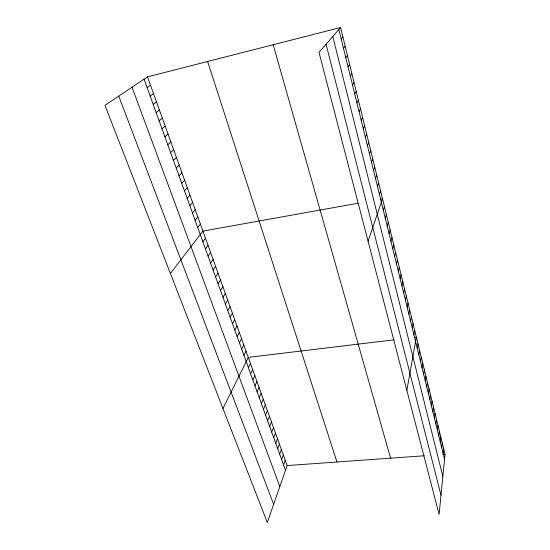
<?xml version="1.0" encoding="UTF-8"?>
<svg xmlns="http://www.w3.org/2000/svg" width="550" height="550" viewBox="0 0 550 550"><rect width="100%" height="100%" fill="white"/><g stroke="black" fill="none" stroke-linecap="round" stroke-linejoin="round"><path stroke-width="0.82" d="M445.033 454.293L439.099 514.422L318.993 52.401L340.594 27.5L445.033 454.293L442.723 454.458M443.135 453.496L443.637 448.573M441.712 447.707L442.228 442.812M440.275 441.87L440.804 437.002M438.824 435.985L439.368 431.145M437.367 430.052L437.924 425.239M435.896 424.071L436.466 419.286M434.411 418.034L434.995 413.277M432.919 411.95L433.517 407.227M431.406 405.817L432.025 401.122M429.887 399.63L430.519 394.969M428.354 393.388L429 388.761M426.807 387.097L427.467 382.498M425.246 380.744L425.92 376.186M423.672 374.344L424.359 369.82M422.084 367.888L422.792 363.392M420.482 361.377L421.204 356.916M418.866 354.805L419.609 350.384M417.237 348.178L417.993 343.791M406.842 390.335L416.371 337.143L414.721 337.343M413.93 334.744L414.728 330.44M412.259 327.944L413.071 323.675M410.568 321.076L411.4 316.848M408.863 314.146L409.716 309.966M407.144 307.161L408.018 303.022M405.412 300.107L406.299 296.01M403.666 292.992L404.573 288.942M401.899 285.808L402.827 281.806M400.118 278.561L401.067 274.601M398.317 271.246L399.286 267.334M396.502 263.863L397.492 260.006M394.666 256.417L395.677 252.601M392.817 248.896L393.855 245.135M390.954 241.306L392.006 237.6M389.07 233.647L390.149 229.989M387.166 225.913L388.266 222.31M385.248 218.103L386.368 214.555M383.309 210.217L384.457 206.731M368.074 241.196L382.525 198.832L380.126 199.265M147.503 76.856L287.141 465.561L267.321 522.5L104.968 105.332L147.503 76.856L340.594 27.5M283.573 464.942L285.237 460.254M379.418 194.397L380.614 191.029M281.634 459.573L283.312 454.905M279.675 454.163L281.38 449.522M377.465 186.457L378.682 183.15M277.702 448.711L279.428 444.091M275.722 443.217L277.468 438.618M375.499 178.447L376.736 175.196M273.714 437.683L275.481 433.111M271.7 432.101L273.488 427.556M373.505 170.356L374.777 167.166M269.665 426.477L271.48 421.953M267.616 420.812L269.452 416.316M371.498 162.188L372.79 159.06M265.547 415.099L267.41 410.63M263.464 409.337L265.347 404.896M261.367 403.535L263.271 399.121M369.469 153.938L370.789 150.879M259.249 397.684L261.181 393.298M367.421 145.613L368.768 142.615M257.118 391.793L259.077 387.434M254.973 385.846L256.953 381.514M252.801 379.851L254.808 375.554M365.351 137.204L366.726 134.276M250.621 373.814L252.649 369.545M248.414 367.723L250.47 363.481M363.268 128.714L364.664 125.854M222.963 408.513L248.277 357.376L394.226 339.811M243.959 355.389L246.063 351.216M361.158 120.134L362.581 117.349M241.697 349.147L243.836 345.008M239.422 342.856L241.587 338.752M359.026 111.478L360.484 108.762M237.126 336.511L239.319 332.441M234.816 330.11L237.036 326.074M356.874 102.733L358.359 100.086M232.478 323.661L234.726 319.66M230.127 317.151L232.403 313.191M227.755 310.592L230.058 306.666M354.702 93.899L356.214 91.328M225.363 303.971L227.693 300.087M222.949 297.296L225.314 293.452M352.509 84.975L354.049 82.479M220.516 290.565L222.908 286.756M218.061 283.772L220.481 280.012M350.295 75.962L351.863 73.549M215.579 276.925L218.041 273.206M213.084 270.022L215.572 266.337M348.054 66.859L349.656 64.522M210.567 263.051L213.084 259.414M208.024 256.025L210.574 252.429M345.792 57.661L347.428 55.406M205.459 248.93L208.044 245.383M202.874 241.78L205.494 238.281M170.383 273.426L202.916 231.11L357.954 203.246M343.509 48.366L345.173 46.2M197.684 227.439L200.372 224.029M195.085 220.248L197.808 216.886M341.199 38.981L342.897 36.898M192.459 212.994L195.222 209.688M189.819 205.679L192.61 202.421M187.144 198.296L189.977 195.092M184.456 190.85L187.323 187.694M181.734 183.336L184.642 180.235M178.998 175.759L181.94 172.707M176.227 168.108L179.211 165.117M173.436 160.387L176.454 157.451M170.624 152.597L173.676 149.724M167.778 144.739L170.878 141.921M164.911 136.806L168.046 134.049M162.016 128.796L165.192 126.101M159.094 120.718L162.312 118.085M156.145 112.558L159.404 109.986M153.161 104.328L156.468 101.819M150.157 96.016L153.512 93.576M147.125 87.629L150.521 85.257M287.141 465.561L424.332 455.771M118.772 96.092L273.646 504.336M132.034 87.209L279.819 486.606M144.066 79.159L285.505 470.271M207.625 61.49L336.957 462.007M273.178 44.736L390.589 458.178M326.054 44.261L440.997 495.158M332.791 36.492L442.846 476.431M338.869 29.494L444.544 459.243"/></g></svg>
